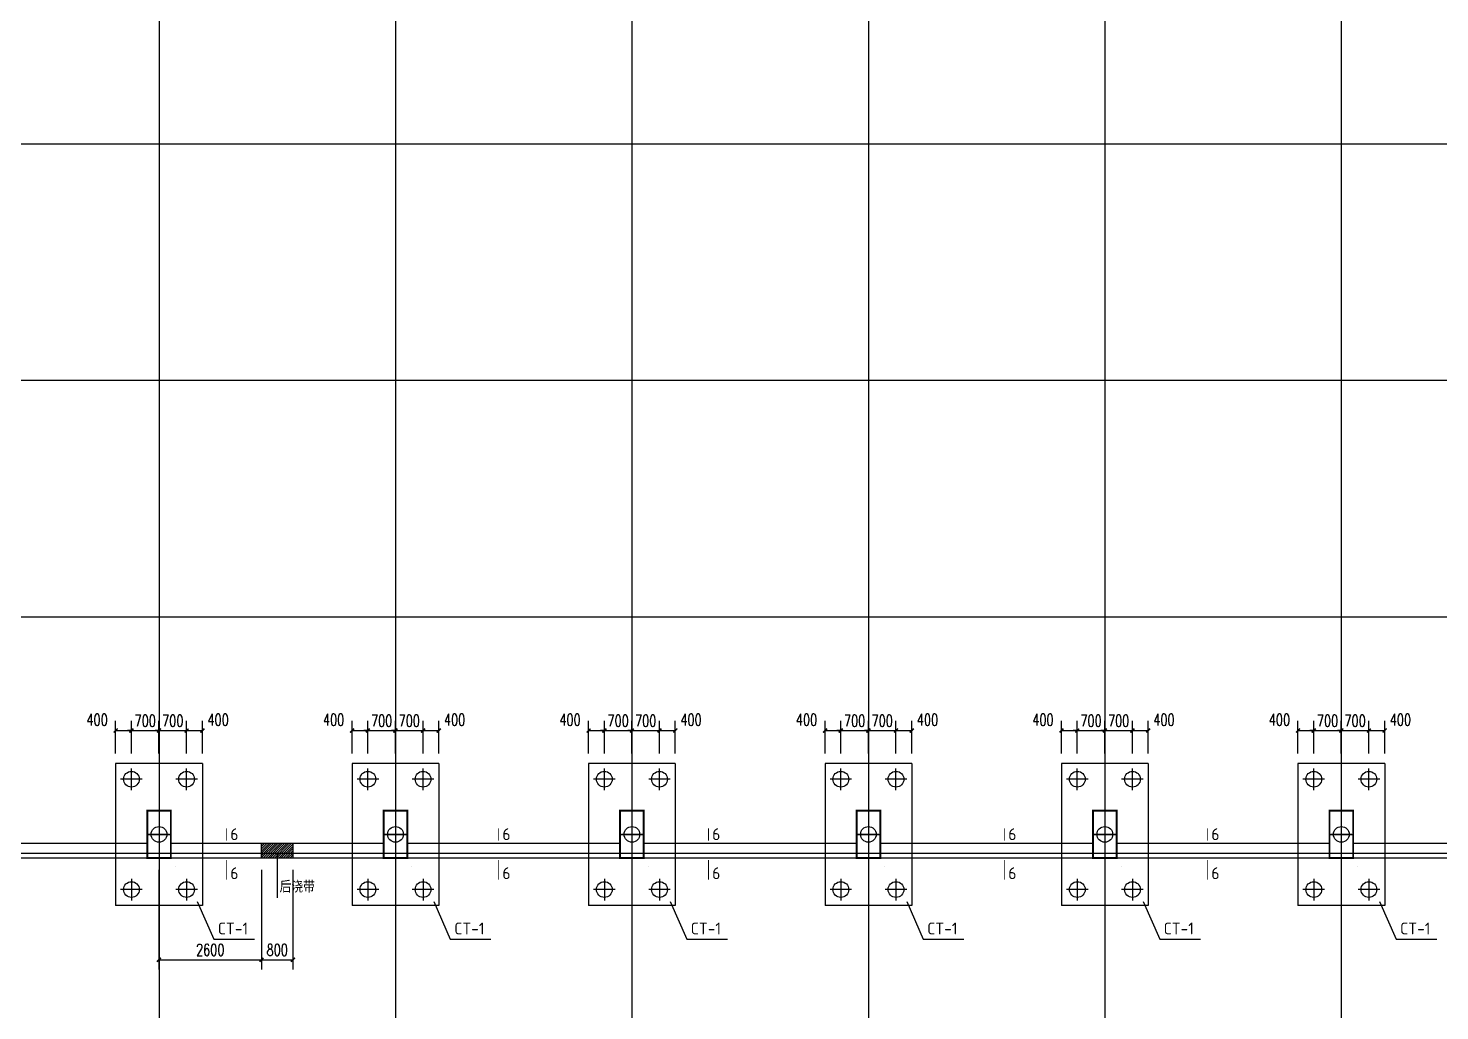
# Model space of a CAD drawing. Extents: x -73672 to 366960, y -527333 to 140666.
# Drawn here: x 260456 to 296272, y 6234 to 31161 of the extents above; entities that cross this region are included whole.
import ezdxf
from ezdxf.enums import TextEntityAlignment as Align

# ---------------------------------------------------------------- set-up
doc = ezdxf.new("R2010")
doc.units = 0
doc.header["$LTSCALE"] = 1000
doc.header["$MEASUREMENT"] = 0
for name, color, linetype in [('AXIS', 3, 'Continuous'), ('COLUMN', 9, 'Continuous'), ('E_WINDOW', 4, 'Continuous'), ('NUM', 3, 'Continuous'), ('TEXT', 3, 'Continuous'), ('WALL', 9, 'Continuous'), ('建-尺寸', 3, 'Continuous')]:
    doc.layers.add(name, color=color, linetype=linetype)
doc.styles.add('A-DIM_T3', font='SIMPLEX', dxfattribs={"width": 0.705882, "bigfont": 'GBCBIG'})
doc.styles.add('TSSD_Norm', font='Tssdeng.shx', dxfattribs={"bigfont": 'hztxt.shx'})
doc.dimstyles.new('A-DIM-100', dxfattribs={"dimtxt": 297.5, "dimasz": 100, "dimexe": 250, "dimexo": 300, "dimgap": 100, "dimtad": 1, "dimdec": 0, "dimzin": 0, "dimdsep": 46, "dimtxsty": 'A-DIM_T3', "dimblk": 'ARCHTICK', "dimcen": 0.09, "dimclrt": 7, "dimazin": 2, "dimtfac": 1, "dimtdec": 0, "dimtix": 1, "dimtmove": 2, "dimatfit": 3, "dimfxl": 0, "dimtolj": 1, "dimtzin": 0, "dimarcsym": 0})

# ---------------------------------------------------------------- blocks, each defined once
blk = doc.blocks.new('_reinbk')
blk.add_line((0, 0), (0, 0))
blk = doc.blocks.new('_ArchTick')
at = {"color": 0, "linetype": 'ByBlock', "const_width": 0.4}
blk.add_lwpolyline([(-0.5, -0.5), (0.5, 0.5)], dxfattribs=at)
blk = doc.blocks.new('*D8097')
at = {"layer": 'Defpoints', "color": 0}
for p in [(269074, 13343), (268674, 12457), (269074, 12457)]:
    blk.add_point(p, dxfattribs=at)
at = {"layer": '建-尺寸', "color": 0, "lineweight": -2}
for p, q in [((268674, 12757), (268674, 13593)), ((268674, 13343), (269074, 13343)), ((269074, 12757), (269074, 13593))]:
    blk.add_line(p, q, dxfattribs=at)
at = {"layer": '建-尺寸', "color": 0, "linetype": 'ByBlock', "lineweight": -2, "xscale": 100, "yscale": 100, "zscale": 100, "rotation": 180}
blk.add_blockref('_ArchTick', (268674, 13343), dxfattribs=at)
at = {"layer": '建-尺寸', "color": 0, "linetype": 'ByBlock', "lineweight": -2, "xscale": 100, "yscale": 100, "zscale": 100}
blk.add_blockref('_ArchTick', (269074, 13343), dxfattribs=at)
at = {"layer": '建-尺寸', "color": 7, "insert": (268204, 13618), "char_height": 297.5, "attachment_point": 5, "style": 'A-DIM_T3'}
blk.add_mtext('\\A1;400', dxfattribs=at)
blk = doc.blocks.new('*D8098')
at = {"layer": 'Defpoints', "color": 0}
for p in [(269774, 13343), (269074, 12457), (269774, 12457)]:
    blk.add_point(p, dxfattribs=at)
at = {"layer": '建-尺寸', "color": 0, "lineweight": -2}
for p, q in [((269074, 13343), (268974, 13343)), ((269074, 12757), (269074, 13593)), ((269074, 13343), (269774, 13343)), ((269774, 12757), (269774, 13593)), ((269774, 13343), (269874, 13343))]:
    blk.add_line(p, q, dxfattribs=at)
at = {"layer": '建-尺寸', "color": 0, "linetype": 'ByBlock', "lineweight": -2, "xscale": 100, "yscale": 100, "zscale": 100}
blk.add_blockref('_ArchTick', (269074, 13343), dxfattribs=at)
at = {"layer": '建-尺寸', "color": 0, "linetype": 'ByBlock', "lineweight": -2, "xscale": 100, "yscale": 100, "zscale": 100, "rotation": 180}
blk.add_blockref('_ArchTick', (269774, 13343), dxfattribs=at)
at = {"layer": '建-尺寸', "color": 7, "insert": (269424, 13591), "char_height": 297.5, "attachment_point": 5, "style": 'A-DIM_T3'}
blk.add_mtext('\\A1;700', dxfattribs=at)
blk = doc.blocks.new('*D8099')
at = {"layer": 'Defpoints', "color": 0}
for p in [(270474, 13343), (269774, 12457), (270474, 12457)]:
    blk.add_point(p, dxfattribs=at)
at = {"layer": '建-尺寸', "color": 0, "lineweight": -2}
for p, q in [((269774, 13343), (269674, 13343)), ((269774, 12757), (269774, 13593)), ((269774, 13343), (270474, 13343)), ((270474, 12757), (270474, 13593)), ((270474, 13343), (270574, 13343))]:
    blk.add_line(p, q, dxfattribs=at)
at = {"layer": '建-尺寸', "color": 0, "linetype": 'ByBlock', "lineweight": -2, "xscale": 100, "yscale": 100, "zscale": 100}
blk.add_blockref('_ArchTick', (269774, 13343), dxfattribs=at)
at = {"layer": '建-尺寸', "color": 0, "linetype": 'ByBlock', "lineweight": -2, "xscale": 100, "yscale": 100, "zscale": 100, "rotation": 180}
blk.add_blockref('_ArchTick', (270474, 13343), dxfattribs=at)
at = {"layer": '建-尺寸', "color": 7, "insert": (270124, 13591), "char_height": 297.5, "attachment_point": 5, "style": 'A-DIM_T3'}
blk.add_mtext('\\A1;700', dxfattribs=at)
blk = doc.blocks.new('*D8100')
at = {"layer": 'Defpoints', "color": 0}
for p in [(270874, 13343), (270474, 12457), (270874, 12457)]:
    blk.add_point(p, dxfattribs=at)
at = {"layer": '建-尺寸', "color": 0, "lineweight": -2}
for p, q in [((270474, 12757), (270474, 13593)), ((270474, 13343), (270874, 13343)), ((270874, 12757), (270874, 13593))]:
    blk.add_line(p, q, dxfattribs=at)
at = {"layer": '建-尺寸', "color": 0, "linetype": 'ByBlock', "lineweight": -2, "xscale": 100, "yscale": 100, "zscale": 100, "rotation": 180}
blk.add_blockref('_ArchTick', (270474, 13343), dxfattribs=at)
at = {"layer": '建-尺寸', "color": 0, "linetype": 'ByBlock', "lineweight": -2, "xscale": 100, "yscale": 100, "zscale": 100}
blk.add_blockref('_ArchTick', (270874, 13343), dxfattribs=at)
at = {"layer": '建-尺寸', "color": 7, "insert": (271274, 13618), "char_height": 297.5, "attachment_point": 5, "style": 'A-DIM_T3'}
blk.add_mtext('\\A1;400', dxfattribs=at)
blk = doc.blocks.new('*D8101')
at = {"layer": 'Defpoints', "color": 0}
for p in [(263074, 13343), (262674, 12457), (263074, 12457)]:
    blk.add_point(p, dxfattribs=at)
at = {"layer": '建-尺寸', "color": 0, "lineweight": -2}
for p, q in [((262674, 12757), (262674, 13593)), ((262674, 13343), (263074, 13343)), ((263074, 12757), (263074, 13593))]:
    blk.add_line(p, q, dxfattribs=at)
at = {"layer": '建-尺寸', "color": 0, "linetype": 'ByBlock', "lineweight": -2, "xscale": 100, "yscale": 100, "zscale": 100, "rotation": 180}
blk.add_blockref('_ArchTick', (262674, 13343), dxfattribs=at)
at = {"layer": '建-尺寸', "color": 0, "linetype": 'ByBlock', "lineweight": -2, "xscale": 100, "yscale": 100, "zscale": 100}
blk.add_blockref('_ArchTick', (263074, 13343), dxfattribs=at)
at = {"layer": '建-尺寸', "color": 7, "insert": (262204, 13618), "char_height": 297.5, "attachment_point": 5, "style": 'A-DIM_T3'}
blk.add_mtext('\\A1;400', dxfattribs=at)
blk = doc.blocks.new('*D8102')
at = {"layer": 'Defpoints', "color": 0}
for p in [(263774, 13343), (263074, 12457), (263774, 12457)]:
    blk.add_point(p, dxfattribs=at)
at = {"layer": '建-尺寸', "color": 0, "lineweight": -2}
for p, q in [((263074, 13343), (262974, 13343)), ((263074, 12757), (263074, 13593)), ((263074, 13343), (263774, 13343)), ((263774, 12757), (263774, 13593)), ((263774, 13343), (263874, 13343))]:
    blk.add_line(p, q, dxfattribs=at)
at = {"layer": '建-尺寸', "color": 0, "linetype": 'ByBlock', "lineweight": -2, "xscale": 100, "yscale": 100, "zscale": 100}
blk.add_blockref('_ArchTick', (263074, 13343), dxfattribs=at)
at = {"layer": '建-尺寸', "color": 0, "linetype": 'ByBlock', "lineweight": -2, "xscale": 100, "yscale": 100, "zscale": 100, "rotation": 180}
blk.add_blockref('_ArchTick', (263774, 13343), dxfattribs=at)
at = {"layer": '建-尺寸', "color": 7, "insert": (263424, 13591), "char_height": 297.5, "attachment_point": 5, "style": 'A-DIM_T3'}
blk.add_mtext('\\A1;700', dxfattribs=at)
blk = doc.blocks.new('*D8103')
at = {"layer": 'Defpoints', "color": 0}
for p in [(264474, 13343), (263774, 12457), (264474, 12457)]:
    blk.add_point(p, dxfattribs=at)
at = {"layer": '建-尺寸', "color": 0, "lineweight": -2}
for p, q in [((263774, 13343), (263674, 13343)), ((263774, 12757), (263774, 13593)), ((263774, 13343), (264474, 13343)), ((264474, 12757), (264474, 13593)), ((264474, 13343), (264574, 13343))]:
    blk.add_line(p, q, dxfattribs=at)
at = {"layer": '建-尺寸', "color": 0, "linetype": 'ByBlock', "lineweight": -2, "xscale": 100, "yscale": 100, "zscale": 100}
blk.add_blockref('_ArchTick', (263774, 13343), dxfattribs=at)
at = {"layer": '建-尺寸', "color": 0, "linetype": 'ByBlock', "lineweight": -2, "xscale": 100, "yscale": 100, "zscale": 100, "rotation": 180}
blk.add_blockref('_ArchTick', (264474, 13343), dxfattribs=at)
at = {"layer": '建-尺寸', "color": 7, "insert": (264124, 13591), "char_height": 297.5, "attachment_point": 5, "style": 'A-DIM_T3'}
blk.add_mtext('\\A1;700', dxfattribs=at)
blk = doc.blocks.new('*D8104')
at = {"layer": 'Defpoints', "color": 0}
for p in [(264874, 13343), (264474, 12457), (264874, 12457)]:
    blk.add_point(p, dxfattribs=at)
at = {"layer": '建-尺寸', "color": 0, "lineweight": -2}
for p, q in [((264474, 12757), (264474, 13593)), ((264474, 13343), (264874, 13343)), ((264874, 12757), (264874, 13593))]:
    blk.add_line(p, q, dxfattribs=at)
at = {"layer": '建-尺寸', "color": 0, "linetype": 'ByBlock', "lineweight": -2, "xscale": 100, "yscale": 100, "zscale": 100, "rotation": 180}
blk.add_blockref('_ArchTick', (264474, 13343), dxfattribs=at)
at = {"layer": '建-尺寸', "color": 0, "linetype": 'ByBlock', "lineweight": -2, "xscale": 100, "yscale": 100, "zscale": 100}
blk.add_blockref('_ArchTick', (264874, 13343), dxfattribs=at)
at = {"layer": '建-尺寸', "color": 7, "insert": (265274, 13618), "char_height": 297.5, "attachment_point": 5, "style": 'A-DIM_T3'}
blk.add_mtext('\\A1;400', dxfattribs=at)
blk = doc.blocks.new('*D8113')
at = {"layer": 'Defpoints', "color": 0}
for p in [(281074, 13343), (280674, 12457), (281074, 12457)]:
    blk.add_point(p, dxfattribs=at)
at = {"layer": '建-尺寸', "color": 0, "lineweight": -2}
for p, q in [((280674, 12757), (280674, 13593)), ((280674, 13343), (281074, 13343)), ((281074, 12757), (281074, 13593))]:
    blk.add_line(p, q, dxfattribs=at)
at = {"layer": '建-尺寸', "color": 0, "linetype": 'ByBlock', "lineweight": -2, "xscale": 100, "yscale": 100, "zscale": 100, "rotation": 180}
blk.add_blockref('_ArchTick', (280674, 13343), dxfattribs=at)
at = {"layer": '建-尺寸', "color": 0, "linetype": 'ByBlock', "lineweight": -2, "xscale": 100, "yscale": 100, "zscale": 100}
blk.add_blockref('_ArchTick', (281074, 13343), dxfattribs=at)
at = {"layer": '建-尺寸', "color": 7, "insert": (280204, 13618), "char_height": 297.5, "attachment_point": 5, "style": 'A-DIM_T3'}
blk.add_mtext('\\A1;400', dxfattribs=at)
blk = doc.blocks.new('*D8114')
at = {"layer": 'Defpoints', "color": 0}
for p in [(281774, 13343), (281074, 12457), (281774, 12457)]:
    blk.add_point(p, dxfattribs=at)
at = {"layer": '建-尺寸', "color": 0, "lineweight": -2}
for p, q in [((281074, 13343), (280974, 13343)), ((281074, 12757), (281074, 13593)), ((281074, 13343), (281774, 13343)), ((281774, 12757), (281774, 13593)), ((281774, 13343), (281874, 13343))]:
    blk.add_line(p, q, dxfattribs=at)
at = {"layer": '建-尺寸', "color": 0, "linetype": 'ByBlock', "lineweight": -2, "xscale": 100, "yscale": 100, "zscale": 100}
blk.add_blockref('_ArchTick', (281074, 13343), dxfattribs=at)
at = {"layer": '建-尺寸', "color": 0, "linetype": 'ByBlock', "lineweight": -2, "xscale": 100, "yscale": 100, "zscale": 100, "rotation": 180}
blk.add_blockref('_ArchTick', (281774, 13343), dxfattribs=at)
at = {"layer": '建-尺寸', "color": 7, "insert": (281424, 13591), "char_height": 297.5, "attachment_point": 5, "style": 'A-DIM_T3'}
blk.add_mtext('\\A1;700', dxfattribs=at)
blk = doc.blocks.new('*D8115')
at = {"layer": 'Defpoints', "color": 0}
for p in [(282474, 13343), (281774, 12457), (282474, 12457)]:
    blk.add_point(p, dxfattribs=at)
at = {"layer": '建-尺寸', "color": 0, "lineweight": -2}
for p, q in [((281774, 13343), (281674, 13343)), ((281774, 12757), (281774, 13593)), ((281774, 13343), (282474, 13343)), ((282474, 12757), (282474, 13593)), ((282474, 13343), (282574, 13343))]:
    blk.add_line(p, q, dxfattribs=at)
at = {"layer": '建-尺寸', "color": 0, "linetype": 'ByBlock', "lineweight": -2, "xscale": 100, "yscale": 100, "zscale": 100}
blk.add_blockref('_ArchTick', (281774, 13343), dxfattribs=at)
at = {"layer": '建-尺寸', "color": 0, "linetype": 'ByBlock', "lineweight": -2, "xscale": 100, "yscale": 100, "zscale": 100, "rotation": 180}
blk.add_blockref('_ArchTick', (282474, 13343), dxfattribs=at)
at = {"layer": '建-尺寸', "color": 7, "insert": (282124, 13591), "char_height": 297.5, "attachment_point": 5, "style": 'A-DIM_T3'}
blk.add_mtext('\\A1;700', dxfattribs=at)
blk = doc.blocks.new('*D8116')
at = {"layer": 'Defpoints', "color": 0}
for p in [(282874, 13343), (282474, 12457), (282874, 12457)]:
    blk.add_point(p, dxfattribs=at)
at = {"layer": '建-尺寸', "color": 0, "lineweight": -2}
for p, q in [((282474, 12757), (282474, 13593)), ((282474, 13343), (282874, 13343)), ((282874, 12757), (282874, 13593))]:
    blk.add_line(p, q, dxfattribs=at)
at = {"layer": '建-尺寸', "color": 0, "linetype": 'ByBlock', "lineweight": -2, "xscale": 100, "yscale": 100, "zscale": 100, "rotation": 180}
blk.add_blockref('_ArchTick', (282474, 13343), dxfattribs=at)
at = {"layer": '建-尺寸', "color": 0, "linetype": 'ByBlock', "lineweight": -2, "xscale": 100, "yscale": 100, "zscale": 100}
blk.add_blockref('_ArchTick', (282874, 13343), dxfattribs=at)
at = {"layer": '建-尺寸', "color": 7, "insert": (283274, 13618), "char_height": 297.5, "attachment_point": 5, "style": 'A-DIM_T3'}
blk.add_mtext('\\A1;400', dxfattribs=at)
blk = doc.blocks.new('*D8117')
at = {"layer": 'Defpoints', "color": 0}
for p in [(275074, 13343), (274674, 12457), (275074, 12457)]:
    blk.add_point(p, dxfattribs=at)
at = {"layer": '建-尺寸', "color": 0, "lineweight": -2}
for p, q in [((274674, 12757), (274674, 13593)), ((274674, 13343), (275074, 13343)), ((275074, 12757), (275074, 13593))]:
    blk.add_line(p, q, dxfattribs=at)
at = {"layer": '建-尺寸', "color": 0, "linetype": 'ByBlock', "lineweight": -2, "xscale": 100, "yscale": 100, "zscale": 100, "rotation": 180}
blk.add_blockref('_ArchTick', (274674, 13343), dxfattribs=at)
at = {"layer": '建-尺寸', "color": 0, "linetype": 'ByBlock', "lineweight": -2, "xscale": 100, "yscale": 100, "zscale": 100}
blk.add_blockref('_ArchTick', (275074, 13343), dxfattribs=at)
at = {"layer": '建-尺寸', "color": 7, "insert": (274204, 13618), "char_height": 297.5, "attachment_point": 5, "style": 'A-DIM_T3'}
blk.add_mtext('\\A1;400', dxfattribs=at)
blk = doc.blocks.new('*D8118')
at = {"layer": 'Defpoints', "color": 0}
for p in [(275774, 13343), (275074, 12457), (275774, 12457)]:
    blk.add_point(p, dxfattribs=at)
at = {"layer": '建-尺寸', "color": 0, "lineweight": -2}
for p, q in [((275074, 13343), (274974, 13343)), ((275074, 12757), (275074, 13593)), ((275074, 13343), (275774, 13343)), ((275774, 12757), (275774, 13593)), ((275774, 13343), (275874, 13343))]:
    blk.add_line(p, q, dxfattribs=at)
at = {"layer": '建-尺寸', "color": 0, "linetype": 'ByBlock', "lineweight": -2, "xscale": 100, "yscale": 100, "zscale": 100}
blk.add_blockref('_ArchTick', (275074, 13343), dxfattribs=at)
at = {"layer": '建-尺寸', "color": 0, "linetype": 'ByBlock', "lineweight": -2, "xscale": 100, "yscale": 100, "zscale": 100, "rotation": 180}
blk.add_blockref('_ArchTick', (275774, 13343), dxfattribs=at)
at = {"layer": '建-尺寸', "color": 7, "insert": (275424, 13591), "char_height": 297.5, "attachment_point": 5, "style": 'A-DIM_T3'}
blk.add_mtext('\\A1;700', dxfattribs=at)
blk = doc.blocks.new('*D8119')
at = {"layer": 'Defpoints', "color": 0}
for p in [(276474, 13343), (275774, 12457), (276474, 12457)]:
    blk.add_point(p, dxfattribs=at)
at = {"layer": '建-尺寸', "color": 0, "lineweight": -2}
for p, q in [((275774, 13343), (275674, 13343)), ((275774, 12757), (275774, 13593)), ((275774, 13343), (276474, 13343)), ((276474, 12757), (276474, 13593)), ((276474, 13343), (276574, 13343))]:
    blk.add_line(p, q, dxfattribs=at)
at = {"layer": '建-尺寸', "color": 0, "linetype": 'ByBlock', "lineweight": -2, "xscale": 100, "yscale": 100, "zscale": 100}
blk.add_blockref('_ArchTick', (275774, 13343), dxfattribs=at)
at = {"layer": '建-尺寸', "color": 0, "linetype": 'ByBlock', "lineweight": -2, "xscale": 100, "yscale": 100, "zscale": 100, "rotation": 180}
blk.add_blockref('_ArchTick', (276474, 13343), dxfattribs=at)
at = {"layer": '建-尺寸', "color": 7, "insert": (276124, 13591), "char_height": 297.5, "attachment_point": 5, "style": 'A-DIM_T3'}
blk.add_mtext('\\A1;700', dxfattribs=at)
blk = doc.blocks.new('*D8120')
at = {"layer": 'Defpoints', "color": 0}
for p in [(276874, 13343), (276474, 12457), (276874, 12457)]:
    blk.add_point(p, dxfattribs=at)
at = {"layer": '建-尺寸', "color": 0, "lineweight": -2}
for p, q in [((276474, 12757), (276474, 13593)), ((276474, 13343), (276874, 13343)), ((276874, 12757), (276874, 13593))]:
    blk.add_line(p, q, dxfattribs=at)
at = {"layer": '建-尺寸', "color": 0, "linetype": 'ByBlock', "lineweight": -2, "xscale": 100, "yscale": 100, "zscale": 100, "rotation": 180}
blk.add_blockref('_ArchTick', (276474, 13343), dxfattribs=at)
at = {"layer": '建-尺寸', "color": 0, "linetype": 'ByBlock', "lineweight": -2, "xscale": 100, "yscale": 100, "zscale": 100}
blk.add_blockref('_ArchTick', (276874, 13343), dxfattribs=at)
at = {"layer": '建-尺寸', "color": 7, "insert": (277274, 13618), "char_height": 297.5, "attachment_point": 5, "style": 'A-DIM_T3'}
blk.add_mtext('\\A1;400', dxfattribs=at)
blk = doc.blocks.new('*D8121')
at = {"layer": 'Defpoints', "color": 0}
for p in [(293074, 13343), (292674, 12457), (293074, 12457)]:
    blk.add_point(p, dxfattribs=at)
at = {"layer": '建-尺寸', "color": 0, "lineweight": -2}
for p, q in [((292674, 12757), (292674, 13593)), ((292674, 13343), (293074, 13343)), ((293074, 12757), (293074, 13593))]:
    blk.add_line(p, q, dxfattribs=at)
at = {"layer": '建-尺寸', "color": 0, "linetype": 'ByBlock', "lineweight": -2, "xscale": 100, "yscale": 100, "zscale": 100, "rotation": 180}
blk.add_blockref('_ArchTick', (292674, 13343), dxfattribs=at)
at = {"layer": '建-尺寸', "color": 0, "linetype": 'ByBlock', "lineweight": -2, "xscale": 100, "yscale": 100, "zscale": 100}
blk.add_blockref('_ArchTick', (293074, 13343), dxfattribs=at)
at = {"layer": '建-尺寸', "color": 7, "insert": (292204, 13618), "char_height": 297.5, "attachment_point": 5, "style": 'A-DIM_T3'}
blk.add_mtext('\\A1;400', dxfattribs=at)
blk = doc.blocks.new('*D8122')
at = {"layer": 'Defpoints', "color": 0}
for p in [(293774, 13343), (293074, 12457), (293774, 12457)]:
    blk.add_point(p, dxfattribs=at)
at = {"layer": '建-尺寸', "color": 0, "lineweight": -2}
for p, q in [((293074, 13343), (292974, 13343)), ((293074, 12757), (293074, 13593)), ((293074, 13343), (293774, 13343)), ((293774, 12757), (293774, 13593)), ((293774, 13343), (293874, 13343))]:
    blk.add_line(p, q, dxfattribs=at)
at = {"layer": '建-尺寸', "color": 0, "linetype": 'ByBlock', "lineweight": -2, "xscale": 100, "yscale": 100, "zscale": 100}
blk.add_blockref('_ArchTick', (293074, 13343), dxfattribs=at)
at = {"layer": '建-尺寸', "color": 0, "linetype": 'ByBlock', "lineweight": -2, "xscale": 100, "yscale": 100, "zscale": 100, "rotation": 180}
blk.add_blockref('_ArchTick', (293774, 13343), dxfattribs=at)
at = {"layer": '建-尺寸', "color": 7, "insert": (293424, 13591), "char_height": 297.5, "attachment_point": 5, "style": 'A-DIM_T3'}
blk.add_mtext('\\A1;700', dxfattribs=at)
blk = doc.blocks.new('*D8123')
at = {"layer": 'Defpoints', "color": 0}
for p in [(294474, 13343), (293774, 12457), (294474, 12457)]:
    blk.add_point(p, dxfattribs=at)
at = {"layer": '建-尺寸', "color": 0, "lineweight": -2}
for p, q in [((293774, 13343), (293674, 13343)), ((293774, 12757), (293774, 13593)), ((293774, 13343), (294474, 13343)), ((294474, 12757), (294474, 13593)), ((294474, 13343), (294574, 13343))]:
    blk.add_line(p, q, dxfattribs=at)
at = {"layer": '建-尺寸', "color": 0, "linetype": 'ByBlock', "lineweight": -2, "xscale": 100, "yscale": 100, "zscale": 100}
blk.add_blockref('_ArchTick', (293774, 13343), dxfattribs=at)
at = {"layer": '建-尺寸', "color": 0, "linetype": 'ByBlock', "lineweight": -2, "xscale": 100, "yscale": 100, "zscale": 100, "rotation": 180}
blk.add_blockref('_ArchTick', (294474, 13343), dxfattribs=at)
at = {"layer": '建-尺寸', "color": 7, "insert": (294124, 13591), "char_height": 297.5, "attachment_point": 5, "style": 'A-DIM_T3'}
blk.add_mtext('\\A1;700', dxfattribs=at)
blk = doc.blocks.new('*D8124')
at = {"layer": 'Defpoints', "color": 0}
for p in [(294874, 13343), (294474, 12457), (294874, 12457)]:
    blk.add_point(p, dxfattribs=at)
at = {"layer": '建-尺寸', "color": 0, "lineweight": -2}
for p, q in [((294474, 12757), (294474, 13593)), ((294474, 13343), (294874, 13343)), ((294874, 12757), (294874, 13593))]:
    blk.add_line(p, q, dxfattribs=at)
at = {"layer": '建-尺寸', "color": 0, "linetype": 'ByBlock', "lineweight": -2, "xscale": 100, "yscale": 100, "zscale": 100, "rotation": 180}
blk.add_blockref('_ArchTick', (294474, 13343), dxfattribs=at)
at = {"layer": '建-尺寸', "color": 0, "linetype": 'ByBlock', "lineweight": -2, "xscale": 100, "yscale": 100, "zscale": 100}
blk.add_blockref('_ArchTick', (294874, 13343), dxfattribs=at)
at = {"layer": '建-尺寸', "color": 7, "insert": (295274, 13618), "char_height": 297.5, "attachment_point": 5, "style": 'A-DIM_T3'}
blk.add_mtext('\\A1;400', dxfattribs=at)
blk = doc.blocks.new('*D8125')
at = {"layer": 'Defpoints', "color": 0}
for p in [(287074, 13343), (286674, 12457), (287074, 12457)]:
    blk.add_point(p, dxfattribs=at)
at = {"layer": '建-尺寸', "color": 0, "lineweight": -2}
for p, q in [((286674, 12757), (286674, 13593)), ((286674, 13343), (287074, 13343)), ((287074, 12757), (287074, 13593))]:
    blk.add_line(p, q, dxfattribs=at)
at = {"layer": '建-尺寸', "color": 0, "linetype": 'ByBlock', "lineweight": -2, "xscale": 100, "yscale": 100, "zscale": 100, "rotation": 180}
blk.add_blockref('_ArchTick', (286674, 13343), dxfattribs=at)
at = {"layer": '建-尺寸', "color": 0, "linetype": 'ByBlock', "lineweight": -2, "xscale": 100, "yscale": 100, "zscale": 100}
blk.add_blockref('_ArchTick', (287074, 13343), dxfattribs=at)
at = {"layer": '建-尺寸', "color": 7, "insert": (286204, 13618), "char_height": 297.5, "attachment_point": 5, "style": 'A-DIM_T3'}
blk.add_mtext('\\A1;400', dxfattribs=at)
blk = doc.blocks.new('*D8126')
at = {"layer": 'Defpoints', "color": 0}
for p in [(287774, 13343), (287074, 12457), (287774, 12457)]:
    blk.add_point(p, dxfattribs=at)
at = {"layer": '建-尺寸', "color": 0, "lineweight": -2}
for p, q in [((287074, 13343), (286974, 13343)), ((287074, 12757), (287074, 13593)), ((287074, 13343), (287774, 13343)), ((287774, 12757), (287774, 13593)), ((287774, 13343), (287874, 13343))]:
    blk.add_line(p, q, dxfattribs=at)
at = {"layer": '建-尺寸', "color": 0, "linetype": 'ByBlock', "lineweight": -2, "xscale": 100, "yscale": 100, "zscale": 100}
blk.add_blockref('_ArchTick', (287074, 13343), dxfattribs=at)
at = {"layer": '建-尺寸', "color": 0, "linetype": 'ByBlock', "lineweight": -2, "xscale": 100, "yscale": 100, "zscale": 100, "rotation": 180}
blk.add_blockref('_ArchTick', (287774, 13343), dxfattribs=at)
at = {"layer": '建-尺寸', "color": 7, "insert": (287424, 13591), "char_height": 297.5, "attachment_point": 5, "style": 'A-DIM_T3'}
blk.add_mtext('\\A1;700', dxfattribs=at)
blk = doc.blocks.new('*D8127')
at = {"layer": 'Defpoints', "color": 0}
for p in [(288474, 13343), (287774, 12457), (288474, 12457)]:
    blk.add_point(p, dxfattribs=at)
at = {"layer": '建-尺寸', "color": 0, "lineweight": -2}
for p, q in [((287774, 13343), (287674, 13343)), ((287774, 12757), (287774, 13593)), ((287774, 13343), (288474, 13343)), ((288474, 12757), (288474, 13593)), ((288474, 13343), (288574, 13343))]:
    blk.add_line(p, q, dxfattribs=at)
at = {"layer": '建-尺寸', "color": 0, "linetype": 'ByBlock', "lineweight": -2, "xscale": 100, "yscale": 100, "zscale": 100}
blk.add_blockref('_ArchTick', (287774, 13343), dxfattribs=at)
at = {"layer": '建-尺寸', "color": 0, "linetype": 'ByBlock', "lineweight": -2, "xscale": 100, "yscale": 100, "zscale": 100, "rotation": 180}
blk.add_blockref('_ArchTick', (288474, 13343), dxfattribs=at)
at = {"layer": '建-尺寸', "color": 7, "insert": (288124, 13591), "char_height": 297.5, "attachment_point": 5, "style": 'A-DIM_T3'}
blk.add_mtext('\\A1;700', dxfattribs=at)
blk = doc.blocks.new('*D8128')
at = {"layer": 'Defpoints', "color": 0}
for p in [(288874, 13343), (288474, 12457), (288874, 12457)]:
    blk.add_point(p, dxfattribs=at)
at = {"layer": '建-尺寸', "color": 0, "lineweight": -2}
for p, q in [((288474, 12757), (288474, 13593)), ((288474, 13343), (288874, 13343)), ((288874, 12757), (288874, 13593))]:
    blk.add_line(p, q, dxfattribs=at)
at = {"layer": '建-尺寸', "color": 0, "linetype": 'ByBlock', "lineweight": -2, "xscale": 100, "yscale": 100, "zscale": 100, "rotation": 180}
blk.add_blockref('_ArchTick', (288474, 13343), dxfattribs=at)
at = {"layer": '建-尺寸', "color": 0, "linetype": 'ByBlock', "lineweight": -2, "xscale": 100, "yscale": 100, "zscale": 100}
blk.add_blockref('_ArchTick', (288874, 13343), dxfattribs=at)
at = {"layer": '建-尺寸', "color": 7, "insert": (289274, 13618), "char_height": 297.5, "attachment_point": 5, "style": 'A-DIM_T3'}
blk.add_mtext('\\A1;400', dxfattribs=at)
blk = doc.blocks.new('*D8906')
at = {"layer": 'Defpoints', "color": 0}
for p in [(263774, 10108), (266374, 10108), (266374, 7528)]:
    blk.add_point(p, dxfattribs=at)
at = {"layer": '建-尺寸', "color": 0, "lineweight": -2}
for p, q in [((263774, 9808), (263774, 7278)), ((266374, 9808), (266374, 7278)), ((263774, 7528), (266374, 7528))]:
    blk.add_line(p, q, dxfattribs=at)
at = {"layer": '建-尺寸', "color": 0, "linetype": 'ByBlock', "lineweight": -2, "xscale": 100, "yscale": 100, "zscale": 100, "rotation": 180}
blk.add_blockref('_ArchTick', (263774, 7528), dxfattribs=at)
at = {"layer": '建-尺寸', "color": 0, "linetype": 'ByBlock', "lineweight": -2, "xscale": 100, "yscale": 100, "zscale": 100}
blk.add_blockref('_ArchTick', (266374, 7528), dxfattribs=at)
at = {"layer": '建-尺寸', "color": 7, "insert": (265074, 7777), "char_height": 297.5, "attachment_point": 5, "style": 'A-DIM_T3'}
blk.add_mtext('\\A1;2600', dxfattribs=at)
blk = doc.blocks.new('*D8907')
at = {"layer": 'Defpoints', "color": 0}
for p in [(266374, 10108), (267174, 10108), (267174, 7528)]:
    blk.add_point(p, dxfattribs=at)
at = {"layer": '建-尺寸', "color": 0, "lineweight": -2}
for p, q in [((266374, 9808), (266374, 7278)), ((267174, 9808), (267174, 7278)), ((266374, 7528), (267174, 7528))]:
    blk.add_line(p, q, dxfattribs=at)
at = {"layer": '建-尺寸', "color": 0, "linetype": 'ByBlock', "lineweight": -2, "xscale": 100, "yscale": 100, "zscale": 100, "rotation": 180}
blk.add_blockref('_ArchTick', (266374, 7528), dxfattribs=at)
at = {"layer": '建-尺寸', "color": 0, "linetype": 'ByBlock', "lineweight": -2, "xscale": 100, "yscale": 100, "zscale": 100}
blk.add_blockref('_ArchTick', (267174, 7528), dxfattribs=at)
at = {"layer": '建-尺寸', "color": 7, "insert": (266774, 7777), "char_height": 297.5, "attachment_point": 5, "style": 'A-DIM_T3'}
blk.add_mtext('\\A1;800', dxfattribs=at)

msp = doc.modelspace()

# ---------------------------------------------------------------- hatches: boundary and pattern name
h = msp.add_hatch()
h.set_pattern_fill('ANSI31', color=256, scale=25)
h.set_pattern_definition([(45, (342577.177, -106642.165), (-28.0633, 28.0633), [])])
h.paths.add_polyline_path([(266374.25, 10478.34), (266374.25, 10228.34), (267174.25, 10228.34), (267174.25, 10478.34)])
h.paths.add_polyline_path([(267174.25, 10108.34), (267174.25, 10228.34), (266374.25, 10228.34), (266374.25, 10108.34)])

# ---------------------------------------------------------------- linework, layer by layer
at = {"color": 1}
for p, q in [((263774.25, 60065.53), (263774.25, -593.32)), ((269774.25, 60065.53), (269774.25, -593.32)), ((275774.25, 60065.53), (275774.25, -593.32)), ((281774.25, 60065.53), (281774.25, -593.32)), ((287774.25, 60065.53), (287774.25, -593.32)), ((293774.25, 60065.53), (293774.25, -593.32)), ((189203.6, 28228.34), (308158.19, 28228.34)), ((189203.6, 22228.34), (308158.19, 22228.34)), ((189203.6, 16228.34), (308158.19, 16228.34)), ((189388.6, 10228.34), (308158.19, 10228.34))]:
    msp.add_line(p, q, dxfattribs=at)
at = {"color": 0}
for p, q in [((263474.25, 10708.34), (264074.25, 10708.34)), ((269474.25, 10708.34), (270074.25, 10708.34)), ((275474.25, 10708.34), (276074.25, 10708.34)), ((281474.25, 10708.34), (282074.25, 10708.34)), ((287474.25, 10708.34), (288074.25, 10708.34)), ((293474.25, 10708.34), (294074.25, 10708.34)), ((264746.32, 9007.38), (265165.57, 8051.47)), ((270746.32, 9007.38), (271165.57, 8051.47)), ((276746.32, 9007.38), (277165.57, 8051.47)), ((282746.32, 9007.38), (283165.57, 8051.47)), ((288746.32, 9007.38), (289165.57, 8051.47)), ((294746.32, 9007.38), (295165.57, 8051.47)), ((265165.57, 8051.47), (266196.94, 8051.47)), ((271165.57, 8051.47), (272196.94, 8051.47)), ((277165.57, 8051.47), (278196.94, 8051.47)), ((283165.57, 8051.47), (284196.94, 8051.47)), ((289165.57, 8051.47), (290196.94, 8051.47)), ((295165.57, 8051.47), (296196.94, 8051.47))]:
    msp.add_line(p, q, dxfattribs=at)
for p, q in [((266374.25, 10108.34), (266374.25, 10478.34)), ((267174.25, 10108.34), (267174.25, 10478.34)), ((266774.25, 10228.34), (266774.25, 9099.59))]:
    msp.add_line(p, q)
at = {"color": 0, "const_width": 50}
for points in [[(263474.25, 11308.34), (263474.25, 10108.34), (264074.25, 10108.34), (264074.25, 11308.34), (263474.25, 11308.34)], [(269474.25, 11308.34), (269474.25, 10108.34), (270074.25, 10108.34), (270074.25, 11308.34), (269474.25, 11308.34)], [(275474.25, 11308.34), (275474.25, 10108.34), (276074.25, 10108.34), (276074.25, 11308.34), (275474.25, 11308.34)], [(281474.25, 11308.34), (281474.25, 10108.34), (282074.25, 10108.34), (282074.25, 11308.34), (281474.25, 11308.34)], [(287474.25, 11308.34), (287474.25, 10108.34), (288074.25, 10108.34), (288074.25, 11308.34), (287474.25, 11308.34)], [(293474.25, 11308.34), (293474.25, 10108.34), (294074.25, 10108.34), (294074.25, 11308.34), (293474.25, 11308.34)]]:
    msp.add_lwpolyline(points, dxfattribs=at)
at = {"const_width": 20}
for points in [[(265488.81, 10864.93), (265488.81, 10545.56)], [(272392.24, 10864.93), (272392.24, 10545.56)], [(277715.78, 10864.93), (277715.78, 10545.56)], [(285229.18, 10864.93), (285229.18, 10545.56)], [(290380.99, 10864.93), (290380.99, 10545.56)], [(265488.81, 10059.96), (265488.81, 9555.59)], [(272392.24, 10059.96), (272392.24, 9555.59)], [(277715.78, 10059.96), (277715.78, 9555.59)], [(285229.18, 10059.96), (285229.18, 9555.59)], [(290380.99, 10059.96), (290380.99, 9555.59)]]:
    msp.add_lwpolyline(points, dxfattribs=at)
at = {"layer": 'AXIS'}
for p, q in [((262674.36, 12508.18), (262674.36, 8908.5)), ((264874.14, 12508.18), (262674.36, 12508.18)), ((263074.36, 11833.86), (263074.36, 12382.49)), ((264474.14, 11833.86), (264474.14, 12382.49)), ((264874.14, 12508.18), (264874.14, 8908.5)), ((268674.36, 12508.18), (268674.36, 8908.5)), ((270874.14, 12508.18), (268674.36, 12508.18)), ((269074.36, 11833.86), (269074.36, 12382.49)), ((270474.14, 11833.86), (270474.14, 12382.49)), ((270874.14, 12508.18), (270874.14, 8908.5)), ((274674.36, 12508.18), (274674.36, 8908.5)), ((276874.14, 12508.18), (274674.36, 12508.18)), ((275074.36, 11833.86), (275074.36, 12382.49)), ((276474.14, 11833.86), (276474.14, 12382.49)), ((276874.14, 12508.18), (276874.14, 8908.5)), ((280674.36, 12508.18), (280674.36, 8908.5)), ((282874.14, 12508.18), (280674.36, 12508.18)), ((281074.36, 11833.86), (281074.36, 12382.49)), ((282474.14, 11833.86), (282474.14, 12382.49)), ((282874.14, 12508.18), (282874.14, 8908.5)), ((286674.36, 12508.18), (286674.36, 8908.5)), ((288874.14, 12508.18), (286674.36, 12508.18)), ((287074.36, 11833.86), (287074.36, 12382.49)), ((288474.14, 11833.86), (288474.14, 12382.49)), ((288874.14, 12508.18), (288874.14, 8908.5)), ((292674.36, 12508.18), (292674.36, 8908.5)), ((294874.14, 12508.18), (292674.36, 12508.18)), ((293074.36, 11833.86), (293074.36, 12382.49)), ((294474.14, 11833.86), (294474.14, 12382.49)), ((294874.14, 12508.18), (294874.14, 8908.5)), ((263348.68, 12108.18), (262800.04, 12108.18)), ((264748.46, 12108.18), (264199.82, 12108.18)), ((269348.68, 12108.18), (268800.04, 12108.18)), ((270748.46, 12108.18), (270199.82, 12108.18)), ((275348.68, 12108.18), (274800.04, 12108.18)), ((276748.46, 12108.18), (276199.82, 12108.18)), ((281348.68, 12108.18), (280800.04, 12108.18)), ((282748.46, 12108.18), (282199.82, 12108.18)), ((287348.68, 12108.18), (286800.04, 12108.18)), ((288748.46, 12108.18), (288199.82, 12108.18)), ((293348.68, 12108.18), (292800.04, 12108.18)), ((294748.46, 12108.18), (294199.82, 12108.18)), ((263774.25, 10982.66), (263774.25, 10434.02)), ((269774.25, 10982.66), (269774.25, 10434.02)), ((275774.25, 10982.66), (275774.25, 10434.02)), ((281774.25, 10982.66), (281774.25, 10434.02)), ((287774.25, 10982.66), (287774.25, 10434.02)), ((293774.25, 10982.66), (293774.25, 10434.02)), ((264043.07, 10708.34), (263505.43, 10708.34)), ((270043.07, 10708.34), (269505.43, 10708.34)), ((276043.07, 10708.34), (275505.43, 10708.34)), ((282043.07, 10708.34), (281505.43, 10708.34)), ((288043.07, 10708.34), (287505.43, 10708.34)), ((294043.07, 10708.34), (293505.43, 10708.34)), ((263074.36, 9582.82), (263074.36, 9034.18)), ((264474.14, 9582.82), (264474.14, 9034.18)), ((269074.36, 9582.82), (269074.36, 9034.18)), ((270474.14, 9582.82), (270474.14, 9034.18)), ((275074.36, 9582.82), (275074.36, 9034.18)), ((276474.14, 9582.82), (276474.14, 9034.18)), ((281074.36, 9582.82), (281074.36, 9034.18)), ((282474.14, 9582.82), (282474.14, 9034.18)), ((287074.36, 9582.82), (287074.36, 9034.18)), ((288474.14, 9582.82), (288474.14, 9034.18)), ((293074.36, 9582.82), (293074.36, 9034.18)), ((294474.14, 9582.82), (294474.14, 9034.18)), ((263348.68, 9308.5), (262800.04, 9308.5)), ((264748.46, 9308.5), (264199.82, 9308.5)), ((269348.68, 9308.5), (268800.04, 9308.5)), ((270748.46, 9308.5), (270199.82, 9308.5)), ((275348.68, 9308.5), (274800.04, 9308.5)), ((276748.46, 9308.5), (276199.82, 9308.5)), ((281348.68, 9308.5), (280800.04, 9308.5)), ((282748.46, 9308.5), (282199.82, 9308.5)), ((287348.68, 9308.5), (286800.04, 9308.5)), ((288748.46, 9308.5), (288199.82, 9308.5)), ((293348.68, 9308.5), (292800.04, 9308.5)), ((294748.46, 9308.5), (294199.82, 9308.5)), ((264874.14, 8908.5), (262674.36, 8908.5)), ((270874.14, 8908.5), (268674.36, 8908.5)), ((276874.14, 8908.5), (274674.36, 8908.5)), ((282874.14, 8908.5), (280674.36, 8908.5)), ((288874.14, 8908.5), (286674.36, 8908.5)), ((294874.14, 8908.5), (292674.36, 8908.5))]:
    msp.add_line(p, q, dxfattribs=at)
at = {"layer": 'COLUMN'}
for points in [[(263474.25, 10108.34), (264074.25, 10108.34), (264074.25, 11308.34), (263474.25, 11308.34)], [(269474.25, 10108.34), (270074.25, 10108.34), (270074.25, 11308.34), (269474.25, 11308.34)], [(275474.25, 10108.34), (276074.25, 10108.34), (276074.25, 11308.34), (275474.25, 11308.34)], [(281474.25, 10108.34), (282074.25, 10108.34), (282074.25, 11308.34), (281474.25, 11308.34)], [(287474.25, 10108.34), (288074.25, 10108.34), (288074.25, 11308.34), (287474.25, 11308.34)], [(293474.25, 10108.34), (294074.25, 10108.34), (294074.25, 11308.34), (293474.25, 11308.34)]]:
    msp.add_lwpolyline(points, close=True, dxfattribs=at)
at = {"layer": 'E_WINDOW'}
for centre in [(263074.36, 12108.18), (264474.14, 12108.18), (269074.36, 12108.18), (270474.14, 12108.18), (275074.36, 12108.18), (276474.14, 12108.18), (281074.36, 12108.18), (282474.14, 12108.18), (287074.36, 12108.18), (288474.14, 12108.18), (293074.36, 12108.18), (294474.14, 12108.18), (263774.25, 10708.34), (269774.25, 10708.34), (275774.25, 10708.34), (281774.25, 10708.34), (287774.25, 10708.34), (293774.25, 10708.34), (263074.36, 9308.5), (264474.14, 9308.5), (269074.36, 9308.5), (270474.14, 9308.5), (275074.36, 9308.5), (276474.14, 9308.5), (281074.36, 9308.5), (282474.14, 9308.5), (287074.36, 9308.5), (288474.14, 9308.5), (293074.36, 9308.5), (294474.14, 9308.5)]:
    msp.add_circle(centre, 200, dxfattribs=at)
at = {"layer": 'WALL'}
for p, q in [((263474.25, 10478.34), (258074.25, 10478.34)), ((269474.25, 10478.34), (264074.25, 10478.34)), ((275474.25, 10478.34), (270074.25, 10478.34)), ((281474.25, 10478.34), (276074.25, 10478.34)), ((287474.25, 10478.34), (282074.25, 10478.34)), ((293474.25, 10478.34), (288074.25, 10478.34)), ((299294.25, 10478.34), (294074.25, 10478.34)), ((263474.25, 10108.34), (258074.25, 10108.34)), ((269474.25, 10108.34), (264074.25, 10108.34)), ((275474.25, 10108.34), (270074.25, 10108.34)), ((281474.25, 10108.34), (276074.25, 10108.34)), ((287474.25, 10108.34), (282074.25, 10108.34)), ((293474.25, 10108.34), (288074.25, 10108.34)), ((299294.25, 10108.34), (294074.25, 10108.34))]:
    msp.add_line(p, q, dxfattribs=at)

# ---------------------------------------------------------------- block references
at = {"layer": 'TEXT', "xscale": 39.1883183999824, "yscale": 39.18831840000348, "zscale": 39.1883184, "rotation": 210.1413855520777}
for p in [(264190.62, 9892.26), (270190.62, 9892.26), (276190.62, 9892.26), (282190.62, 9892.26), (288190.62, 9892.26), (294190.62, 9892.26)]:
    msp.add_blockref('_reinbk', p, dxfattribs=at)

# ---------------------------------------------------------------- texts
at = {"layer": 'NUM', "style": 'TSSD_Norm'}
for s, p in [('6', (265687, 10562.65)), ('6', (272590.43, 10562.65)), ('6', (277913.97, 10562.65)), ('6', (285427.37, 10562.65)), ('6', (290579.18, 10562.65)), ('6', (265687, 9572.67)), ('6', (272590.43, 9572.67)), ('6', (277913.97, 9572.67)), ('6', (285427.37, 9572.67)), ('6', (290579.18, 9572.67)), ('后浇带', (267283.66, 9231.09)), ('CT-1', (265650.1, 8172.12)), ('CT-1', (271650.1, 8172.12)), ('CT-1', (277650.1, 8172.12)), ('CT-1', (283650.1, 8172.12)), ('CT-1', (289650.1, 8172.12)), ('CT-1', (295650.1, 8172.12))]:
    msp.add_text(s, height=300, dxfattribs=at).set_placement(p, align=Align.CENTER)

# ---------------------------------------------------------------- dimensions: what is measured, and where the dimension line sits
at = {"layer": '建-尺寸', "color": 0}
for base, p1, p2, picture, middle in [((263074.36, 13342.51), (262674.36, 12457), (263074.36, 12457), '*D8101', (262204.36, 13617.51)), ((264874.14, 13342.51), (264474.14, 12457), (264874.14, 12457), '*D8104', (265274.14, 13617.51)), ((269074.36, 13342.51), (268674.36, 12457), (269074.36, 12457), '*D8097', (268204.36, 13617.51)), ((270874.14, 13342.51), (270474.14, 12457), (270874.14, 12457), '*D8100', (271274.14, 13617.51)), ((275074.36, 13342.51), (274674.36, 12457), (275074.36, 12457), '*D8117', (274204.36, 13617.51)), ((276874.14, 13342.51), (276474.14, 12457), (276874.14, 12457), '*D8120', (277274.14, 13617.51)), ((281074.36, 13342.51), (280674.36, 12457), (281074.36, 12457), '*D8113', (280204.36, 13617.51)), ((282874.14, 13342.51), (282474.14, 12457), (282874.14, 12457), '*D8116', (283274.14, 13617.51)), ((287074.36, 13342.51), (286674.36, 12457), (287074.36, 12457), '*D8125', (286204.36, 13617.51)), ((288874.14, 13342.51), (288474.14, 12457), (288874.14, 12457), '*D8128', (289274.14, 13617.51)), ((293074.36, 13342.51), (292674.36, 12457), (293074.36, 12457), '*D8121', (292204.36, 13617.51)), ((294874.14, 13342.51), (294474.14, 12457), (294874.14, 12457), '*D8124', (295274.14, 13617.51))]:
    dim = msp.add_linear_dim(base=base, p1=p1, p2=p2, angle=0, dimstyle='A-DIM-100', dxfattribs=at)
    dim.commit()
    dim.dimension.update_dxf_attribs({"geometry": picture, "text_midpoint": middle, "dimtype": 161})
for p1, p2, distance, picture, middle in [((263074.36, 12457), (263774.25, 12457), 885.51, '*D8102', (263424.31, 13591.26)), ((263774.25, 12457), (264474.14, 12457), 885.51, '*D8103', (264124.2, 13591.26)), ((269074.36, 12457), (269774.25, 12457), 885.51, '*D8098', (269424.31, 13591.26)), ((269774.25, 12457), (270474.14, 12457), 885.51, '*D8099', (270124.2, 13591.26)), ((275074.36, 12457), (275774.25, 12457), 885.51, '*D8118', (275424.31, 13591.26)), ((275774.25, 12457), (276474.14, 12457), 885.51, '*D8119', (276124.2, 13591.26)), ((281074.36, 12457), (281774.25, 12457), 885.51, '*D8114', (281424.31, 13591.26)), ((281774.25, 12457), (282474.14, 12457), 885.51, '*D8115', (282124.2, 13591.26)), ((287074.36, 12457), (287774.25, 12457), 885.51, '*D8126', (287424.31, 13591.26)), ((287774.25, 12457), (288474.14, 12457), 885.51, '*D8127', (288124.2, 13591.26)), ((293074.36, 12457), (293774.25, 12457), 885.51, '*D8122', (293424.31, 13591.26)), ((293774.25, 12457), (294474.14, 12457), 885.51, '*D8123', (294124.2, 13591.26)), ((263774.25, 10108.34), (266374.25, 10108.34), -2580.55, '*D8906', (265074.25, 7776.54)), ((266374.25, 10108.34), (267174.25, 10108.34), -2580.55, '*D8907', (266774.25, 7776.54))]:
    dim = msp.add_aligned_dim(p1=p1, p2=p2, distance=distance, dimstyle='A-DIM-100', dxfattribs=at)
    dim.commit()
    dim.dimension.update_dxf_attribs({"geometry": picture, "text_midpoint": middle})

doc.saveas('drawing.dxf')
